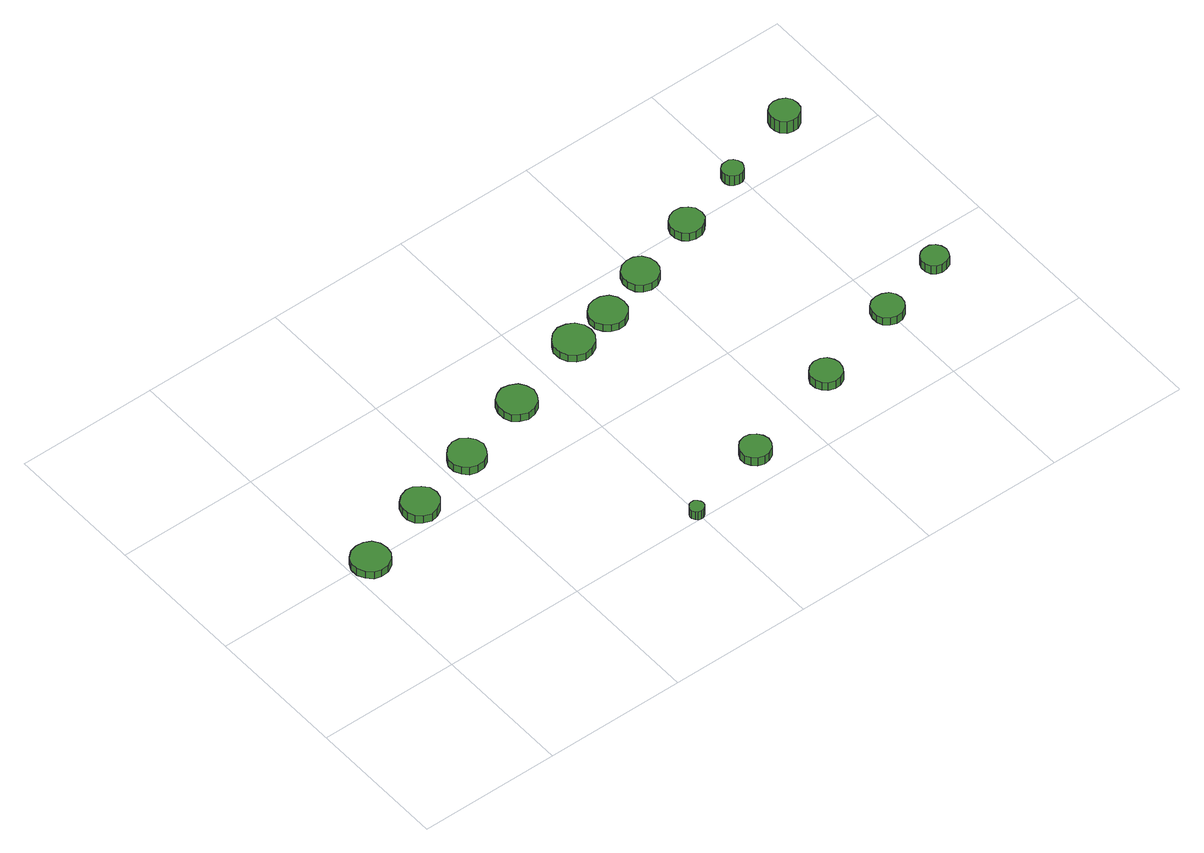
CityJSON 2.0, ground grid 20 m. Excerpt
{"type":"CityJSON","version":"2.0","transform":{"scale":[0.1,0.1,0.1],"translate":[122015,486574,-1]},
"CityObjects":{
"tree1":{"type":"SolitaryVegetationObject","attributes":{"function":"something"},"geometry":[{"type":"MultiSurface","lod":"1","boundaries":[[[0,1,2,3,4,5,6,7,8,9,10,11,12,13,14]],[[15,16,17,18,19,20,21,22,23,24,25,26,27,28,29]],[[0,29,28,1]],[[1,28,27,2]],[[2,27,26,3]],[[3,26,25,4]],[[4,25,24,5]],[[5,24,23,6]],[[6,23,22,7]],[[7,22,21,8]],[[8,21,20,9]],[[9,20,19,10]],[[10,19,18,11]],[[11,18,17,12]],[[12,17,16,13]],[[13,16,15,14]],[[14,15,29,0]]]}]},
"tree2":{"type":"SolitaryVegetationObject","attributes":{"function":"something"},"geometry":[{"type":"MultiSurface","lod":"1","boundaries":[[[30,31,32,33,34,35,36,37,38,39,40,41,42,43,44]],[[45,46,47,48,49,50,51,52,53,54,55,56,57,58,59]],[[30,59,58,31]],[[31,58,57,32]],[[32,57,56,33]],[[33,56,55,34]],[[34,55,54,35]],[[35,54,53,36]],[[36,53,52,37]],[[37,52,51,38]],[[38,51,50,39]],[[39,50,49,40]],[[40,49,48,41]],[[41,48,47,42]],[[42,47,46,43]],[[43,46,45,44]],[[44,45,59,30]]]}]},
"tree3":{"type":"SolitaryVegetationObject","attributes":{"function":"something"},"geometry":[{"type":"MultiSurface","lod":"1","boundaries":[[[60,61,62,63,64,65,66,67,68,69,70,71,72,73,74]],[[75,76,77,78,79,80,81,82,83,84,85,86,87,88,89]],[[60,89,88,61]],[[61,88,87,62]],[[62,87,86,63]],[[63,86,85,64]],[[64,85,84,65]],[[65,84,83,66]],[[66,83,82,67]],[[67,82,81,68]],[[68,81,80,69]],[[69,80,79,70]],[[70,79,78,71]],[[71,78,77,72]],[[72,77,76,73]],[[73,76,75,74]],[[74,75,89,60]]]}]},
"tree4":{"type":"SolitaryVegetationObject","attributes":{"function":"something"},"geometry":[{"type":"MultiSurface","lod":"1","boundaries":[[[90,91,92,93,94,95,96,97,98,99,100,101,102,103,104]],[[105,106,107,108,109,110,111,112,113,114,115,116,117,118,119]],[[90,119,118,91]],[[91,118,117,92]],[[92,117,116,93]],[[93,116,115,94]],[[94,115,114,95]],[[95,114,113,96]],[[96,113,112,97]],[[97,112,111,98]],[[98,111,110,99]],[[99,110,109,100]],[[100,109,108,101]],[[101,108,107,102]],[[102,107,106,103]],[[103,106,105,104]],[[104,105,119,90]]]}]},
"tree5":{"type":"SolitaryVegetationObject","attributes":{"function":"something"},"geometry":[{"type":"MultiSurface","lod":"1","boundaries":[[[120,121,122,123,124,125,126,127,128,129,130,131,132,133,134]],[[135,136,137,138,139,140,141,142,143,144,145,146,147,148,149]],[[120,149,148,121]],[[121,148,147,122]],[[122,147,146,123]],[[123,146,145,124]],[[124,145,144,125]],[[125,144,143,126]],[[126,143,142,127]],[[127,142,141,128]],[[128,141,140,129]],[[129,140,139,130]],[[130,139,138,131]],[[131,138,137,132]],[[132,137,136,133]],[[133,136,135,134]],[[134,135,149,120]]]}]},
"tree6":{"type":"SolitaryVegetationObject","attributes":{"function":"something"},"geometry":[{"type":"MultiSurface","lod":"1","boundaries":[[[150,151,152,153,154,155,156,157,158,159,160,161,162,163,164]],[[165,166,167,168,169,170,171,172,173,174,175,176,177,178,179]],[[150,179,178,151]],[[151,178,177,152]],[[152,177,176,153]],[[153,176,175,154]],[[154,175,174,155]],[[155,174,173,156]],[[156,173,172,157]],[[157,172,171,158]],[[158,171,170,159]],[[159,170,169,160]],[[160,169,168,161]],[[161,168,167,162]],[[162,167,166,163]],[[163,166,165,164]],[[164,165,179,150]]]}]},
"tree7":{"type":"SolitaryVegetationObject","attributes":{"function":"something"},"geometry":[{"type":"MultiSurface","lod":"1","boundaries":[[[180,181,182,183,184,185,186,187,188,189,190,191,192,193,194]],[[195,196,197,198,199,200,201,202,203,204,205,206,207,208,209]],[[180,209,208,181]],[[181,208,207,182]],[[182,207,206,183]],[[183,206,205,184]],[[184,205,204,185]],[[185,204,203,186]],[[186,203,202,187]],[[187,202,201,188]],[[188,201,200,189]],[[189,200,199,190]],[[190,199,198,191]],[[191,198,197,192]],[[192,197,196,193]],[[193,196,195,194]],[[194,195,209,180]]]}]},
"tree8":{"type":"SolitaryVegetationObject","attributes":{"function":"something"},"geometry":[{"type":"MultiSurface","lod":"1","boundaries":[[[210,211,212,213,214,215,216,217,218,219,220,221,222,223,224]],[[225,226,227,228,229,230,231,232,233,234,235,236,237,238,239]],[[210,239,238,211]],[[211,238,237,212]],[[212,237,236,213]],[[213,236,235,214]],[[214,235,234,215]],[[215,234,233,216]],[[216,233,232,217]],[[217,232,231,218]],[[218,231,230,219]],[[219,230,229,220]],[[220,229,228,221]],[[221,228,227,222]],[[222,227,226,223]],[[223,226,225,224]],[[224,225,239,210]]]}]},
"tree9":{"type":"SolitaryVegetationObject","attributes":{"function":"something"},"geometry":[{"type":"MultiSurface","lod":"1","boundaries":[[[240,241,242,243,244,245,246,247,248,249,250,251,252,253,254]],[[255,256,257,258,259,260,261,262,263,264,265,266,267,268,269]],[[240,269,268,241]],[[241,268,267,242]],[[242,267,266,243]],[[243,266,265,244]],[[244,265,264,245]],[[245,264,263,246]],[[246,263,262,247]],[[247,262,261,248]],[[248,261,260,249]],[[249,260,259,250]],[[250,259,258,251]],[[251,258,257,252]],[[252,257,256,253]],[[253,256,255,254]],[[254,255,269,240]]]}]},
"tree10":{"type":"SolitaryVegetationObject","attributes":{"function":"something"},"geometry":[{"type":"MultiSurface","lod":"1","boundaries":[[[270,271,272,273,274,275,276,277,278,279,280,281,282,283,284]],[[285,286,287,288,289,290,291,292,293,294,295,296,297,298,299]],[[270,299,298,271]],[[271,298,297,272]],[[272,297,296,273]],[[273,296,295,274]],[[274,295,294,275]],[[275,294,293,276]],[[276,293,292,277]],[[277,292,291,278]],[[278,291,290,279]],[[279,290,289,280]],[[280,289,288,281]],[[281,288,287,282]],[[282,287,286,283]],[[283,286,285,284]],[[284,285,299,270]]]}]},
"tree11":{"type":"SolitaryVegetationObject","attributes":{"function":"something"},"geometry":[{"type":"MultiSurface","lod":"1","boundaries":[[[300,301,302,303,304,305,306,307,308,309,310,311,312,313,314]],[[315,316,317,318,319,320,321,322,323,324,325,326,327,328,329]],[[300,329,328,301]],[[301,328,327,302]],[[302,327,326,303]],[[303,326,325,304]],[[304,325,324,305]],[[305,324,323,306]],[[306,323,322,307]],[[307,322,321,308]],[[308,321,320,309]],[[309,320,319,310]],[[310,319,318,311]],[[311,318,317,312]],[[312,317,316,313]],[[313,316,315,314]],[[314,315,329,300]]]}]},
"tree12":{"type":"SolitaryVegetationObject","attributes":{"function":"something"},"geometry":[{"type":"MultiSurface","lod":"1","boundaries":[[[330,331,332,333,334,335,336,337,338,339,340,341,342,343,344]],[[345,346,347,348,349,350,351,352,353,354,355,356,357,358,359]],[[330,359,358,331]],[[331,358,357,332]],[[332,357,356,333]],[[333,356,355,334]],[[334,355,354,335]],[[335,354,353,336]],[[336,353,352,337]],[[337,352,351,338]],[[338,351,350,339]],[[339,350,349,340]],[[340,349,348,341]],[[341,348,347,342]],[[342,347,346,343]],[[343,346,345,344]],[[344,345,359,330]]]}]},
"tree13":{"type":"SolitaryVegetationObject","attributes":{"function":"something"},"geometry":[{"type":"MultiSurface","lod":"1","boundaries":[[[360,361,362,363,364,365,366,367,368,369,370,371,372,373,374]],[[375,376,377,378,379,380,381,382,383,384,385,386,387,388,389]],[[360,389,388,361]],[[361,388,387,362]],[[362,387,386,363]],[[363,386,385,364]],[[364,385,384,365]],[[365,384,383,366]],[[366,383,382,367]],[[367,382,381,368]],[[368,381,380,369]],[[369,380,379,370]],[[370,379,378,371]],[[371,378,377,372]],[[372,377,376,373]],[[373,376,375,374]],[[374,375,389,360]]]}]},
"tree14":{"type":"SolitaryVegetationObject","attributes":{"function":"something"},"geometry":[{"type":"MultiSurface","lod":"1","boundaries":[[[390,391,392,393,394,395,396,397,398,399,400,401,402,403,404]],[[405,406,407,408,409,410,411,412,413,414,415,416,417,418,419]],[[390,419,418,391]],[[391,418,417,392]],[[392,417,416,393]],[[393,416,415,394]],[[394,415,414,395]],[[395,414,413,396]],[[396,413,412,397]],[[397,412,411,398]],[[398,411,410,399]],[[399,410,409,400]],[[400,409,408,401]],[[401,408,407,402]],[[402,407,406,403]],[[403,406,405,404]],[[404,405,419,390]]]}]},
"tree15":{"type":"SolitaryVegetationObject","attributes":{"function":"something"},"geometry":[{"type":"MultiSurface","lod":"1","boundaries":[[[420,421,422,423,424,425,426,427,428,429,430,431,432,433,434]],[[435,436,437,438,439,440,441,442,443,444,445,446,447,448,449]],[[420,449,448,421]],[[421,448,447,422]],[[422,447,446,423]],[[423,446,445,424]],[[424,445,444,425]],[[425,444,443,426]],[[426,443,442,427]],[[427,442,441,428]],[[428,441,440,429]],[[429,440,439,430]],[[430,439,438,431]],[[431,438,437,432]],[[432,437,436,433]],[[433,436,435,434]],[[434,435,449,420]]]}]}
},
"vertices":[
[55,197,17],[53,208,17],[47,217,17],[37,222,17],[26,223,17],[16,220,17],[8,213,17],[3,203,17],[3,192,17],[8,182,17],[16,174,17],[26,171,17],[37,172,17],[47,178,17],[53,186,17],[53,186,5],[47,178,5],[37,172,5],[26,171,5],[16,174,5],[8,182,5],[3,192,5],[3,203,5],[8,213,5],[16,220,5],[26,223,5],[37,222,5],[47,217,5],[53,208,5],[55,197,5],
[162,232,18],[160,243,18],[153,251,18],[144,257,18],[134,258,18],[123,254,18],[115,247,18],[111,237,18],[111,227,18],[115,217,18],[123,210,18],[134,206,18],[144,208,18],[153,213,18],[160,222,18],[160,222,5],[153,213,5],[144,208,5],[134,206,5],[123,210,5],[115,217,5],[111,227,5],[111,237,5],[115,247,5],[123,254,5],[134,258,5],[144,257,5],[153,251,5],[160,243,5],[162,232,5],
[259,260,18],[256,271,18],[250,279,18],[241,285,18],[230,286,18],[220,282,18],[213,275,18],[208,266,18],[208,255,18],[213,245,18],[220,238,18],[230,235,18],[241,236,18],[250,241,18],[256,250,18],[256,250,5],[250,241,5],[241,236,5],[230,235,5],[220,238,5],[213,245,5],[208,255,5],[208,266,5],[213,275,5],[220,282,5],[230,286,5],[241,285,5],[250,279,5],[256,271,5],[259,260,5],
[409,10,18],[408,14,18],[406,17,18],[402,20,18],[398,20,18],[394,19,18],[391,16,18],[389,12,18],[389,8,18],[391,4,18],[394,1,18],[398,0,18],[402,0,18],[406,3,18],[408,6,18],[408,6,4],[406,3,4],[402,0,4],[398,0,4],[394,1,4],[391,4,4],[389,8,4],[389,12,4],[391,16,4],[394,19,4],[398,20,4],[402,20,4],[406,17,4],[408,14,4],[409,10,4],
[366,293,17],[363,304,17],[357,313,17],[347,318,17],[336,320,17],[326,316,17],[317,309,17],[313,299,17],[313,287,17],[317,277,17],[326,270,17],[336,266,17],[347,268,17],[357,273,17],[363,282,17],[363,282,5],[357,273,5],[347,268,5],[336,266,5],[326,270,5],[317,277,5],[313,287,5],[313,299,5],[317,309,5],[326,316,5],[336,320,5],[347,318,5],[357,313,5],[363,304,5],[366,293,5],
[541,45,18],[539,53,18],[534,60,18],[526,65,18],[518,66,18],[509,63,18],[503,57,18],[499,49,18],[499,40,18],[503,33,18],[509,27,18],[518,24,18],[526,25,18],[534,29,18],[539,36,18],[539,36,4],[534,29,4],[526,25,4],[518,24,4],[509,27,4],[503,33,4],[499,40,4],[499,49,4],[503,57,4],[509,63,4],[518,66,4],[526,65,4],[534,60,4],[539,53,4],[541,45,4],
[486,329,17],[484,340,17],[477,350,17],[467,355,17],[455,357,17],[444,353,17],[436,345,17],[431,335,17],[431,323,17],[436,313,17],[444,305,17],[455,301,17],[467,303,17],[477,308,17],[484,318,17],[484,318,5],[477,308,5],[467,303,5],[455,301,5],[444,305,5],[436,313,5],[431,323,5],[431,335,5],[436,345,5],[444,353,5],[455,357,5],[467,355,5],[477,350,5],[484,340,5],[486,329,5],
[548,341,17],[546,351,17],[540,360,17],[530,365,17],[520,366,17],[510,363,17],[502,356,17],[497,346,17],[497,335,17],[502,326,17],[510,319,17],[520,315,17],[530,316,17],[540,322,17],[546,330,17],[546,330,5],[540,322,5],[530,316,5],[520,315,5],[510,319,5],[502,326,5],[497,335,5],[497,346,5],[502,356,5],[510,363,5],[520,366,5],[530,365,5],[540,360,5],[546,351,5],[548,341,5],
[691,91,18],[689,99,18],[684,107,18],[676,111,18],[667,112,18],[658,109,18],[652,103,18],[648,95,18],[648,86,18],[652,78,18],[658,72,18],[667,69,18],[676,70,18],[684,74,18],[689,82,18],[689,82,4],[684,74,4],[676,70,4],[667,69,4],[658,72,4],[652,78,4],[648,86,4],[648,95,4],[652,103,4],[658,109,4],[667,112,4],[676,111,4],[684,107,4],[689,99,4],[691,91,4],
[621,368,17],[619,378,17],[613,387,17],[604,392,17],[594,393,17],[584,390,17],[576,383,17],[572,373,17],[572,363,17],[576,353,17],[584,346,17],[594,343,17],[604,344,17],[613,350,17],[619,358,17],[619,358,5],[613,350,5],[604,344,5],[594,343,5],[584,346,5],[576,353,5],[572,363,5],[572,373,5],[576,383,5],[584,390,5],[594,393,5],[604,392,5],[613,387,5],[619,378,5],[621,368,5],
[717,397,20],[715,407,20],[709,414,20],[701,419,20],[691,420,20],[682,417,20],[675,411,20],[671,402,20],[671,393,20],[675,384,20],[682,378,20],[691,375,20],[701,376,20],[709,381,20],[715,388,20],[715,388,6],[709,381,6],[701,376,6],[691,375,6],[682,378,6],[675,384,6],[671,393,6],[671,402,6],[675,411,6],[682,417,6],[691,420,6],[701,419,6],[709,414,6],[715,407,6],[717,397,6],
[821,130,17],[819,139,17],[814,146,17],[806,150,17],[797,151,17],[788,149,17],[781,143,17],[778,134,17],[778,125,17],[781,117,17],[788,111,17],[797,108,17],[806,109,17],[814,114,17],[819,121,17],[819,121,4],[814,114,4],[806,109,4],[797,108,4],[788,111,4],[781,117,4],[778,125,4],[778,134,4],[781,143,4],[788,149,4],[797,151,4],[806,150,4],[814,146,4],[819,139,4],[821,130,4],
[807,429,23],[805,435,23],[802,440,23],[797,443,23],[791,443,23],[785,442,23],[780,438,23],[778,432,23],[778,426,23],[780,421,23],[785,417,23],[791,415,23],[797,415,23],[802,418,23],[805,423,23],[805,423,6],[802,418,6],[797,415,6],[791,415,6],[785,417,6],[780,421,6],[778,426,6],[778,432,6],[780,438,6],[785,442,6],[791,443,6],[797,443,6],[802,440,6],[805,435,6],[807,429,6],
[916,159,18],[914,167,18],[910,173,18],[903,177,18],[895,177,18],[888,175,18],[882,170,18],[879,163,18],[879,155,18],[882,148,18],[888,143,18],[895,141,18],[903,142,18],[910,145,18],[914,152,18],[914,152,4],[910,145,4],[903,142,4],[895,141,4],[888,143,4],[882,148,4],[879,155,4],[879,163,4],[882,170,4],[888,175,4],[895,177,4],[903,177,4],[910,173,4],[914,167,4],[916,159,4],
[922,463,27],[921,471,27],[916,478,27],[908,482,27],[900,483,27],[892,481,27],[885,475,27],[882,467,27],[882,459,27],[885,451,27],[892,445,27],[900,443,27],[908,443,27],[916,448,27],[921,455,27],[921,455,6],[916,448,6],[908,443,6],[900,443,6],[892,445,6],[885,451,6],[882,459,6],[882,467,6],[885,475,6],[892,481,6],[900,483,6],[908,482,6],[916,478,6],[921,471,6],[922,463,6]
]}
